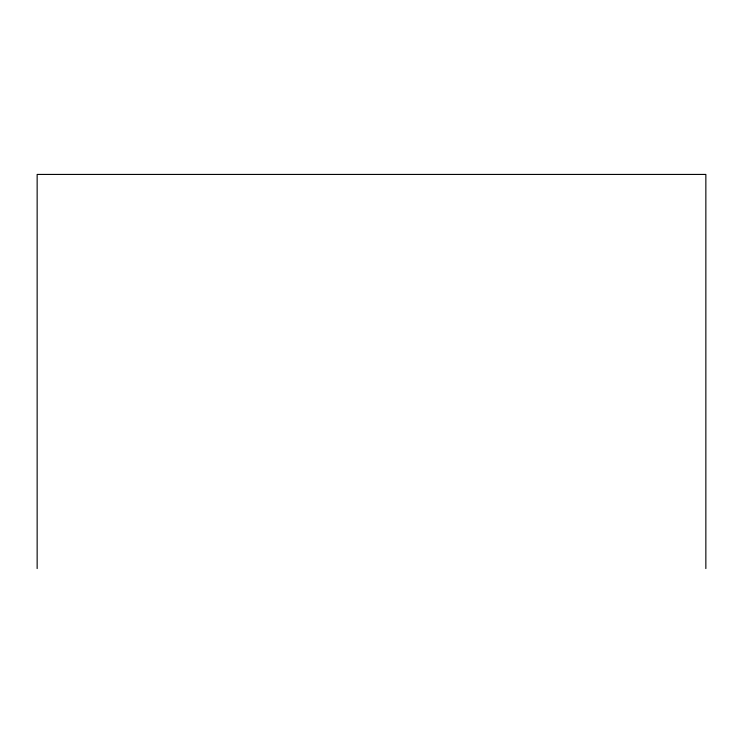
<?xml version="1.0" encoding="UTF-8"?>
<svg xmlns="http://www.w3.org/2000/svg" width="743" height="743" viewBox="0 0 743 743"><rect width="100%" height="100%" fill="white"/><g stroke="black" fill="none" stroke-linecap="round" stroke-linejoin="round"><path stroke-width="1.11" d="M705.85 568.571L705.85 174.429L37.15 174.429L37.15 568.571"/></g></svg>
